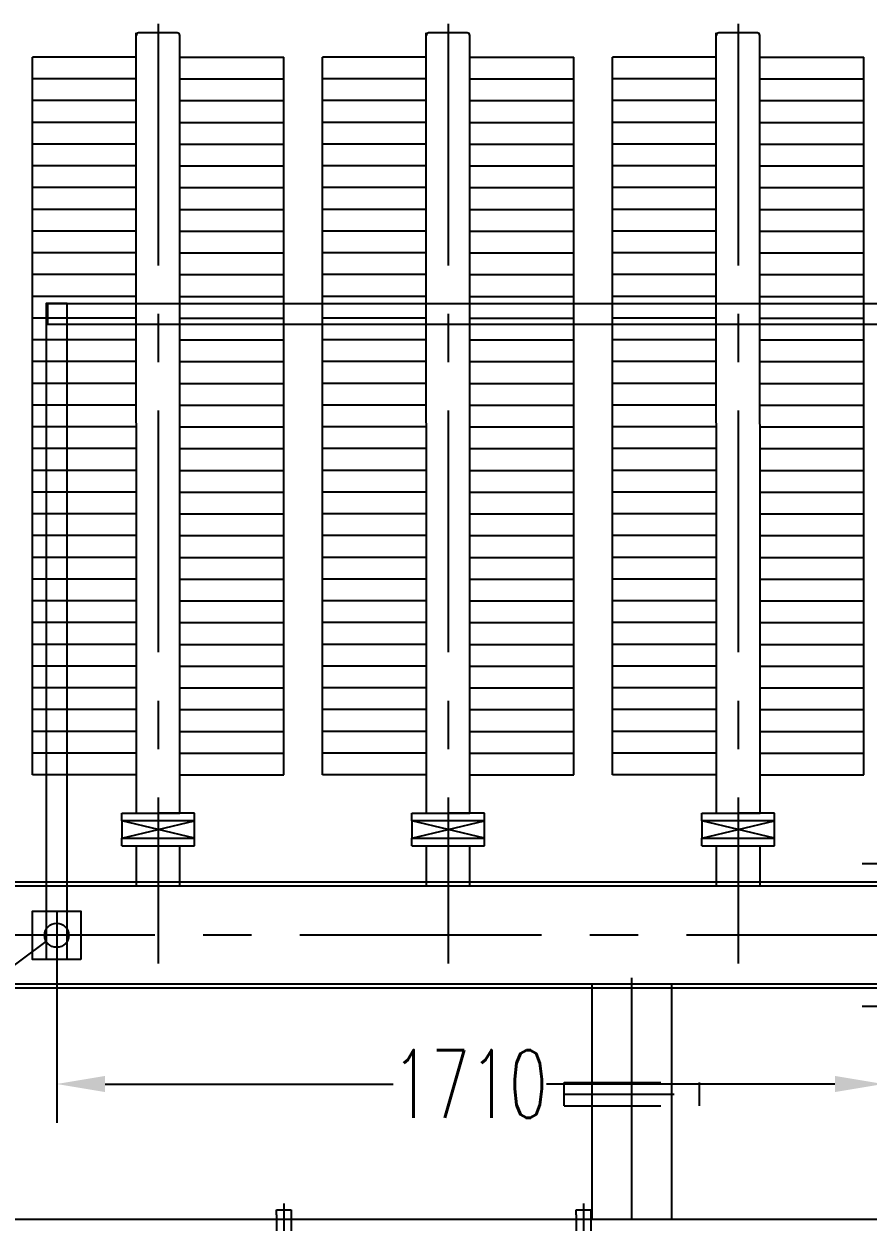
# Model space of a CAD drawing. Header units: millimetres. Extents: x -1000 to 22760, y -400 to 16400.
# Drawn here: x 2776 to 4522, y 5074 to 7553 of the extents above; entities that cross this region are included whole.
import ezdxf

# ---------------------------------------------------------------- set-up
doc = ezdxf.new("R2010")
doc.units = ezdxf.units.MM
doc.header["$LTSCALE"] = 400
doc.linetypes.add('CENTER', pattern=[2, 1.25, -0.25, 0.25, -0.25])
doc.linetypes.add('DIVIDE', pattern=[1.25, 0.5, -0.25, 0, -0.25, 0, -0.25])
doc.layers.add('2中心线层', color=1, linetype='CENTER', lineweight=25)
doc.layers.add('5', color=3, linetype='Continuous')
doc.layers.add('6', color=4, linetype='DIVIDE')
doc.styles.add('TH_GBDIM', font='txt.shx', dxfattribs={"width": 0.67, "bigfont": 'hztxt.shx'})
doc.dimstyles.new('TH_GBDIM', dxfattribs={"dimscale": 40, "dimtxt": 3.5, "dimasz": 2.5, "dimexe": 2, "dimexo": 0, "dimgap": 1.5, "dimtad": 0, "dimtoh": 1, "dimdec": 1, "dimdsep": 46, "dimtxsty": 'TH_GBDIM', "dimcen": 2.5, "dimclrd": 3, "dimclre": 3, "dimclrt": 6, "dimadec": 0, "dimazin": 2, "dimtfac": 0.714286, "dimtdec": 1, "dimtmove": 0, "dimatfit": 3, "dimfxl": 0, "dimtzin": 0, "dimlwd": -1, "dimlwe": -1, "dimarcsym": 0})

# ---------------------------------------------------------------- blocks, each defined once
blk = doc.blocks.new('A$C2EB3477B')
at = {"linetype": 'Continuous'}
for p, q in [((-1185, 160), (-1215, 160)), ((-1215, 160), (-1215, 150)), ((-1185, 150), (-1185, 160))]:
    blk.add_line(p, q, dxfattribs=at)
at = {"color": 6, "linetype": 'Continuous'}
for p, q in [((-1215, 150), (-1215, 0)), ((-1185, 150), (-1185, 0))]:
    blk.add_line(p, q, dxfattribs=at)
at = {"color": 1, "linetype": 'CENTER'}
blk.add_line((-1200, 173.1), (-1200, 0), dxfattribs=at)
blk = doc.blocks.new('低压侧联管')
at = {"color": 1, "linetype": 'CENTER'}
for p, q in [((-1505, 1884.6), (-1505, -59)), ((-905, 1884.6), (-905, -59)), ((-305, 1884.6), (-305, -59))]:
    blk.add_line(p, q, dxfattribs=at)
at = {"color": 0}
for p, q in [((-1580, 200), (-1430, 236)), ((-1430, 200), (-1580, 236)), ((-1580, 200), (-1430, 236)), ((-1430, 200), (-1580, 236)), ((-980, 200), (-830, 236)), ((-830, 200), (-980, 236)), ((-980, 200), (-830, 236)), ((-830, 200), (-980, 236)), ((-980, 200), (-830, 236)), ((-830, 200), (-980, 236)), ((-380, 200), (-230, 236)), ((-230, 200), (-380, 236)), ((-380, 200), (-230, 236)), ((-230, 200), (-380, 236)), ((-380, 200), (-230, 236)), ((-230, 200), (-380, 236)), ((-1550, 100), (-1550, 184)), ((-1550, 100), (-1550, 184)), ((-1460, 100), (-1460, 184)), ((-1460, 100), (-1460, 184)), ((-950, 100), (-950, 184)), ((-950, 100), (-950, 184)), ((-950, 100), (-950, 184)), ((-860, 100), (-860, 184)), ((-860, 100), (-860, 184)), ((-860, 100), (-860, 184)), ((-350, 100), (-350, 184)), ((-350, 100), (-350, 184)), ((-350, 100), (-350, 184)), ((-260, 100), (-260, 184)), ((-260, 100), (-260, 184)), ((-260, 100), (-260, 184)), ((-3462, 109.5), (3452, 109.5)), ((-3462, -109.5), (3452, -109.5)), ((-665, -353.4), (-665, -305.4)), ((-385, -353.4), (-385, -305.4))]:
    blk.add_line(p, q, dxfattribs=at)
at = {"layer": '2中心线层'}
for p, q in [((-3612, 0), (3495.7, 0)), ((-525, -589), (-525, -11.3))]:
    blk.add_line(p, q, dxfattribs=at)
at = {"layer": '5', "color": 0}
for p, q in [((-1550, 252), (-1550.5, 1866)), ((-1465.5, 1866), (-1545.5, 1866)), ((-1460, 252), (-1460.5, 1860.5)), ((-950, 252), (-950.5, 1866)), ((-865.5, 1866), (-945.5, 1866)), ((-860, 252), (-860.5, 1860.5)), ((-350, 252), (-350.5, 1866)), ((-265.5, 1866), (-345.5, 1866)), ((-260, 252), (-260.5, 1860.5)), ((-1765, 331), (-1765, 1816)), ((-1550, 1816), (-1765, 1816)), ((-1550, 1816), (-1765, 1816)), ((-1550, 1816), (-1765, 1816)), ((-1550, 1816), (-1765, 1816)), ((-1550, 1816), (-1765, 1816)), ((-1550, 1816), (-1765, 1816)), ((-1550, 1816), (-1765, 1816)), ((-1550, 1816), (-1765, 1816)), ((-1550, 1816), (-1765, 1816)), ((-1550, 1816), (-1765, 1816)), ((-1550, 1816), (-1765, 1816)), ((-1550, 1816), (-1765, 1816)), ((-1550, 1816), (-1765, 1816)), ((-1550, 1816), (-1765, 1816)), ((-1550, 1816), (-1765, 1816)), ((-1550, 1816), (-1765, 1816)), ((-1460, 1816), (-1245, 1816)), ((-1460, 1816), (-1245, 1816)), ((-1460, 1816), (-1245, 1816)), ((-1460, 1816), (-1245, 1816)), ((-1460, 1816), (-1245, 1816)), ((-1460, 1816), (-1245, 1816)), ((-1460, 1816), (-1245, 1816)), ((-1460, 1816), (-1245, 1816)), ((-1460, 1816), (-1245, 1816)), ((-1460, 1816), (-1245, 1816)), ((-1460, 1816), (-1245, 1816)), ((-1460, 1816), (-1245, 1816)), ((-1460, 1816), (-1245, 1816)), ((-1460, 1816), (-1245, 1816)), ((-1460, 1816), (-1245, 1816)), ((-1460, 1816), (-1245, 1816)), ((-1245, 331), (-1245, 1816)), ((-1165, 331), (-1165, 1816)), ((-950, 1816), (-1165, 1816)), ((-950, 1816), (-1165, 1816)), ((-950, 1816), (-1165, 1816)), ((-950, 1816), (-1165, 1816)), ((-950, 1816), (-1165, 1816)), ((-950, 1816), (-1165, 1816)), ((-950, 1816), (-1165, 1816)), ((-950, 1816), (-1165, 1816)), ((-950, 1816), (-1165, 1816)), ((-950, 1816), (-1165, 1816)), ((-950, 1816), (-1165, 1816)), ((-950, 1816), (-1165, 1816)), ((-950, 1816), (-1165, 1816)), ((-950, 1816), (-1165, 1816)), ((-950, 1816), (-1165, 1816)), ((-950, 1816), (-1165, 1816)), ((-860, 1816), (-645, 1816)), ((-860, 1816), (-645, 1816)), ((-860, 1816), (-645, 1816)), ((-860, 1816), (-645, 1816)), ((-860, 1816), (-645, 1816)), ((-860, 1816), (-645, 1816)), ((-860, 1816), (-645, 1816)), ((-860, 1816), (-645, 1816)), ((-860, 1816), (-645, 1816)), ((-860, 1816), (-645, 1816)), ((-860, 1816), (-645, 1816)), ((-860, 1816), (-645, 1816)), ((-860, 1816), (-645, 1816)), ((-860, 1816), (-645, 1816)), ((-860, 1816), (-645, 1816)), ((-860, 1816), (-645, 1816)), ((-645, 331), (-645, 1816)), ((-565, 331), (-565, 1816)), ((-350, 1816), (-565, 1816)), ((-350, 1816), (-565, 1816)), ((-350, 1816), (-565, 1816)), ((-350, 1816), (-565, 1816)), ((-350, 1816), (-565, 1816)), ((-350, 1816), (-565, 1816)), ((-350, 1816), (-565, 1816)), ((-350, 1816), (-565, 1816)), ((-350, 1816), (-565, 1816)), ((-350, 1816), (-565, 1816)), ((-350, 1816), (-565, 1816)), ((-350, 1816), (-565, 1816)), ((-350, 1816), (-565, 1816)), ((-350, 1816), (-565, 1816)), ((-350, 1816), (-565, 1816)), ((-350, 1816), (-565, 1816)), ((-260, 1816), (-45, 1816)), ((-260, 1816), (-45, 1816)), ((-260, 1816), (-45, 1816)), ((-260, 1816), (-45, 1816)), ((-260, 1816), (-45, 1816)), ((-260, 1816), (-45, 1816)), ((-260, 1816), (-45, 1816)), ((-260, 1816), (-45, 1816)), ((-260, 1816), (-45, 1816)), ((-260, 1816), (-45, 1816)), ((-260, 1816), (-45, 1816)), ((-260, 1816), (-45, 1816)), ((-260, 1816), (-45, 1816)), ((-260, 1816), (-45, 1816)), ((-260, 1816), (-45, 1816)), ((-260, 1816), (-45, 1816)), ((-45, 331), (-45, 1816)), ((-1550, 331), (-1765, 331)), ((-1460, 331), (-1245, 331)), ((-950, 331), (-1165, 331)), ((-860, 331), (-645, 331)), ((-350, 331), (-565, 331)), ((-260, 331), (-45, 331)), ((-1580, 236), (-1580, 252)), ((-1580, 252), (-1505, 252)), ((-1580, 236), (-1580, 252)), ((-1580, 252), (-1505, 252)), ((-1505, 252), (-1460, 252)), ((-1430, 252), (-1505, 252)), ((-1505, 252), (-1460, 252)), ((-1430, 252), (-1505, 252)), ((-1430, 236), (-1430, 252)), ((-1430, 236), (-1430, 252)), ((-980, 236), (-980, 252)), ((-980, 252), (-905, 252)), ((-980, 236), (-980, 252)), ((-980, 252), (-905, 252)), ((-980, 236), (-980, 252)), ((-980, 252), (-905, 252)), ((-905, 252), (-860, 252)), ((-830, 252), (-905, 252)), ((-905, 252), (-860, 252)), ((-830, 252), (-905, 252)), ((-905, 252), (-860, 252)), ((-830, 252), (-905, 252)), ((-830, 236), (-830, 252)), ((-830, 236), (-830, 252)), ((-830, 236), (-830, 252)), ((-380, 236), (-380, 252)), ((-380, 252), (-305, 252)), ((-380, 236), (-380, 252)), ((-380, 252), (-305, 252)), ((-380, 236), (-380, 252)), ((-380, 252), (-305, 252)), ((-305, 252), (-260, 252)), ((-230, 252), (-305, 252)), ((-305, 252), (-260, 252)), ((-230, 252), (-305, 252)), ((-305, 252), (-260, 252)), ((-230, 252), (-305, 252)), ((-230, 236), (-230, 252)), ((-230, 236), (-230, 252)), ((-230, 236), (-230, 252)), ((-1430, 236), (-1580, 236)), ((-1580, 236), (-1580, 200)), ((-1430, 236), (-1580, 236)), ((-1580, 236), (-1580, 200)), ((-1430, 200), (-1430, 236)), ((-1430, 200), (-1430, 236)), ((-830, 236), (-980, 236)), ((-980, 236), (-980, 200)), ((-830, 236), (-980, 236)), ((-980, 236), (-980, 200)), ((-830, 236), (-980, 236)), ((-980, 236), (-980, 200)), ((-830, 200), (-830, 236)), ((-830, 200), (-830, 236)), ((-830, 200), (-830, 236)), ((-230, 236), (-380, 236)), ((-380, 236), (-380, 200)), ((-230, 236), (-380, 236)), ((-380, 236), (-380, 200)), ((-230, 236), (-380, 236)), ((-380, 236), (-380, 200)), ((-230, 200), (-230, 236)), ((-230, 200), (-230, 236)), ((-230, 200), (-230, 236)), ((-1580, 200), (-1430, 200)), ((-1580, 184), (-1580, 200)), ((-1580, 200), (-1430, 200)), ((-1580, 184), (-1580, 200)), ((-1430, 184), (-1430, 200)), ((-1430, 184), (-1430, 200)), ((-980, 200), (-830, 200)), ((-980, 184), (-980, 200)), ((-980, 200), (-830, 200)), ((-980, 184), (-980, 200)), ((-980, 200), (-830, 200)), ((-980, 184), (-980, 200)), ((-830, 184), (-830, 200)), ((-830, 184), (-830, 200)), ((-830, 184), (-830, 200)), ((-380, 200), (-230, 200)), ((-380, 184), (-380, 200)), ((-380, 200), (-230, 200)), ((-380, 184), (-380, 200)), ((-380, 200), (-230, 200)), ((-380, 184), (-380, 200)), ((-230, 184), (-230, 200)), ((-230, 184), (-230, 200)), ((-230, 184), (-230, 200)), ((-1580, 184), (-1430, 184)), ((-1580, 184), (-1430, 184)), ((-980, 184), (-830, 184)), ((-980, 184), (-830, 184)), ((-980, 184), (-830, 184)), ((-380, 184), (-230, 184)), ((-380, 184), (-230, 184)), ((-380, 184), (-230, 184)), ((-607.5, -589), (-607.5, -174)), ((-442.5, -589), (-442.5, -174))]:
    blk.add_line(p, q, dxfattribs=at)
at = {"layer": '5', "color": 2}
for p, q in [((-1550, 1771), (-1765, 1771)), ((-1550, 1771), (-1765, 1771)), ((-1550, 1771), (-1765, 1771)), ((-1550, 1771), (-1765, 1771)), ((-1550, 1771), (-1765, 1771)), ((-1550, 1771), (-1765, 1771)), ((-1550, 1771), (-1765, 1771)), ((-1550, 1771), (-1765, 1771)), ((-1550, 1771), (-1765, 1771)), ((-1550, 1771), (-1765, 1771)), ((-1460, 1771), (-1245, 1771)), ((-1460, 1771), (-1245, 1771)), ((-1460, 1771), (-1245, 1771)), ((-1460, 1771), (-1245, 1771)), ((-1460, 1771), (-1245, 1771)), ((-1460, 1771), (-1245, 1771)), ((-1460, 1771), (-1245, 1771)), ((-1460, 1771), (-1245, 1771)), ((-1460, 1771), (-1245, 1771)), ((-1460, 1771), (-1245, 1771)), ((-950, 1771), (-1165, 1771)), ((-950, 1771), (-1165, 1771)), ((-950, 1771), (-1165, 1771)), ((-950, 1771), (-1165, 1771)), ((-950, 1771), (-1165, 1771)), ((-950, 1771), (-1165, 1771)), ((-950, 1771), (-1165, 1771)), ((-950, 1771), (-1165, 1771)), ((-950, 1771), (-1165, 1771)), ((-950, 1771), (-1165, 1771)), ((-860, 1771), (-645, 1771)), ((-860, 1771), (-645, 1771)), ((-860, 1771), (-645, 1771)), ((-860, 1771), (-645, 1771)), ((-860, 1771), (-645, 1771)), ((-860, 1771), (-645, 1771)), ((-860, 1771), (-645, 1771)), ((-860, 1771), (-645, 1771)), ((-860, 1771), (-645, 1771)), ((-860, 1771), (-645, 1771)), ((-350, 1771), (-565, 1771)), ((-350, 1771), (-565, 1771)), ((-350, 1771), (-565, 1771)), ((-350, 1771), (-565, 1771)), ((-350, 1771), (-565, 1771)), ((-350, 1771), (-565, 1771)), ((-350, 1771), (-565, 1771)), ((-350, 1771), (-565, 1771)), ((-350, 1771), (-565, 1771)), ((-350, 1771), (-565, 1771)), ((-260, 1771), (-45, 1771)), ((-260, 1771), (-45, 1771)), ((-260, 1771), (-45, 1771)), ((-260, 1771), (-45, 1771)), ((-260, 1771), (-45, 1771)), ((-260, 1771), (-45, 1771)), ((-260, 1771), (-45, 1771)), ((-260, 1771), (-45, 1771)), ((-260, 1771), (-45, 1771)), ((-260, 1771), (-45, 1771)), ((-1550, 1726), (-1765, 1726)), ((-1550, 1726), (-1765, 1726)), ((-1550, 1726), (-1765, 1726)), ((-1550, 1726), (-1765, 1726)), ((-1550, 1726), (-1765, 1726)), ((-1550, 1726), (-1765, 1726)), ((-1550, 1726), (-1765, 1726)), ((-1550, 1726), (-1765, 1726)), ((-1550, 1726), (-1765, 1726)), ((-1550, 1726), (-1765, 1726)), ((-1550, 1726), (-1765, 1726)), ((-1550, 1726), (-1765, 1726)), ((-1550, 1726), (-1765, 1726)), ((-1550, 1726), (-1765, 1726)), ((-1550, 1726), (-1765, 1726)), ((-1550, 1726), (-1765, 1726)), ((-1460, 1726), (-1245, 1726)), ((-1460, 1726), (-1245, 1726)), ((-1460, 1726), (-1245, 1726)), ((-1460, 1726), (-1245, 1726)), ((-1460, 1726), (-1245, 1726)), ((-1460, 1726), (-1245, 1726)), ((-1460, 1726), (-1245, 1726)), ((-1460, 1726), (-1245, 1726)), ((-1460, 1726), (-1245, 1726)), ((-1460, 1726), (-1245, 1726)), ((-1460, 1726), (-1245, 1726)), ((-1460, 1726), (-1245, 1726)), ((-1460, 1726), (-1245, 1726)), ((-1460, 1726), (-1245, 1726)), ((-1460, 1726), (-1245, 1726)), ((-1460, 1726), (-1245, 1726)), ((-950, 1726), (-1165, 1726)), ((-950, 1726), (-1165, 1726)), ((-950, 1726), (-1165, 1726)), ((-950, 1726), (-1165, 1726)), ((-950, 1726), (-1165, 1726)), ((-950, 1726), (-1165, 1726)), ((-950, 1726), (-1165, 1726)), ((-950, 1726), (-1165, 1726)), ((-950, 1726), (-1165, 1726)), ((-950, 1726), (-1165, 1726)), ((-950, 1726), (-1165, 1726)), ((-950, 1726), (-1165, 1726)), ((-950, 1726), (-1165, 1726)), ((-950, 1726), (-1165, 1726)), ((-950, 1726), (-1165, 1726)), ((-950, 1726), (-1165, 1726)), ((-860, 1726), (-645, 1726)), ((-860, 1726), (-645, 1726)), ((-860, 1726), (-645, 1726)), ((-860, 1726), (-645, 1726)), ((-860, 1726), (-645, 1726)), ((-860, 1726), (-645, 1726)), ((-860, 1726), (-645, 1726)), ((-860, 1726), (-645, 1726)), ((-860, 1726), (-645, 1726)), ((-860, 1726), (-645, 1726)), ((-860, 1726), (-645, 1726)), ((-860, 1726), (-645, 1726)), ((-860, 1726), (-645, 1726)), ((-860, 1726), (-645, 1726)), ((-860, 1726), (-645, 1726)), ((-860, 1726), (-645, 1726)), ((-350, 1726), (-565, 1726)), ((-350, 1726), (-565, 1726)), ((-350, 1726), (-565, 1726)), ((-350, 1726), (-565, 1726)), ((-350, 1726), (-565, 1726)), ((-350, 1726), (-565, 1726)), ((-350, 1726), (-565, 1726)), ((-350, 1726), (-565, 1726)), ((-350, 1726), (-565, 1726)), ((-350, 1726), (-565, 1726)), ((-350, 1726), (-565, 1726)), ((-350, 1726), (-565, 1726)), ((-350, 1726), (-565, 1726)), ((-350, 1726), (-565, 1726)), ((-350, 1726), (-565, 1726)), ((-350, 1726), (-565, 1726)), ((-260, 1726), (-45, 1726)), ((-260, 1726), (-45, 1726)), ((-260, 1726), (-45, 1726)), ((-260, 1726), (-45, 1726)), ((-260, 1726), (-45, 1726)), ((-260, 1726), (-45, 1726)), ((-260, 1726), (-45, 1726)), ((-260, 1726), (-45, 1726)), ((-260, 1726), (-45, 1726)), ((-260, 1726), (-45, 1726)), ((-260, 1726), (-45, 1726)), ((-260, 1726), (-45, 1726)), ((-260, 1726), (-45, 1726)), ((-260, 1726), (-45, 1726)), ((-260, 1726), (-45, 1726)), ((-260, 1726), (-45, 1726)), ((-1550, 1681), (-1765, 1681)), ((-1550, 1681), (-1765, 1681)), ((-1550, 1681), (-1765, 1681)), ((-1550, 1681), (-1765, 1681)), ((-1550, 1681), (-1765, 1681)), ((-1550, 1681), (-1765, 1681)), ((-1550, 1681), (-1765, 1681)), ((-1550, 1681), (-1765, 1681)), ((-1550, 1681), (-1765, 1681)), ((-1550, 1681), (-1765, 1681)), ((-1460, 1681), (-1245, 1681)), ((-1460, 1681), (-1245, 1681)), ((-1460, 1681), (-1245, 1681)), ((-1460, 1681), (-1245, 1681)), ((-1460, 1681), (-1245, 1681)), ((-1460, 1681), (-1245, 1681)), ((-1460, 1681), (-1245, 1681)), ((-1460, 1681), (-1245, 1681)), ((-1460, 1681), (-1245, 1681)), ((-1460, 1681), (-1245, 1681)), ((-950, 1681), (-1165, 1681)), ((-950, 1681), (-1165, 1681)), ((-950, 1681), (-1165, 1681)), ((-950, 1681), (-1165, 1681)), ((-950, 1681), (-1165, 1681)), ((-950, 1681), (-1165, 1681)), ((-950, 1681), (-1165, 1681)), ((-950, 1681), (-1165, 1681)), ((-950, 1681), (-1165, 1681)), ((-950, 1681), (-1165, 1681)), ((-860, 1681), (-645, 1681)), ((-860, 1681), (-645, 1681)), ((-860, 1681), (-645, 1681)), ((-860, 1681), (-645, 1681)), ((-860, 1681), (-645, 1681)), ((-860, 1681), (-645, 1681)), ((-860, 1681), (-645, 1681)), ((-860, 1681), (-645, 1681)), ((-860, 1681), (-645, 1681)), ((-860, 1681), (-645, 1681)), ((-350, 1681), (-565, 1681)), ((-350, 1681), (-565, 1681)), ((-350, 1681), (-565, 1681)), ((-350, 1681), (-565, 1681)), ((-350, 1681), (-565, 1681)), ((-350, 1681), (-565, 1681)), ((-350, 1681), (-565, 1681)), ((-350, 1681), (-565, 1681)), ((-350, 1681), (-565, 1681)), ((-350, 1681), (-565, 1681)), ((-260, 1681), (-45, 1681)), ((-260, 1681), (-45, 1681)), ((-260, 1681), (-45, 1681)), ((-260, 1681), (-45, 1681)), ((-260, 1681), (-45, 1681)), ((-260, 1681), (-45, 1681)), ((-260, 1681), (-45, 1681)), ((-260, 1681), (-45, 1681)), ((-260, 1681), (-45, 1681)), ((-260, 1681), (-45, 1681)), ((-1550, 1636), (-1765, 1636)), ((-1550, 1636), (-1765, 1636)), ((-1550, 1636), (-1765, 1636)), ((-1550, 1636), (-1765, 1636)), ((-1550, 1636), (-1765, 1636)), ((-1550, 1636), (-1765, 1636)), ((-1550, 1636), (-1765, 1636)), ((-1550, 1636), (-1765, 1636)), ((-1550, 1636), (-1765, 1636)), ((-1550, 1636), (-1765, 1636)), ((-1550, 1636), (-1765, 1636)), ((-1550, 1636), (-1765, 1636)), ((-1550, 1636), (-1765, 1636)), ((-1550, 1636), (-1765, 1636)), ((-1460, 1636), (-1245, 1636)), ((-1460, 1636), (-1245, 1636)), ((-1460, 1636), (-1245, 1636)), ((-1460, 1636), (-1245, 1636)), ((-1460, 1636), (-1245, 1636)), ((-1460, 1636), (-1245, 1636)), ((-1460, 1636), (-1245, 1636)), ((-1460, 1636), (-1245, 1636)), ((-950, 1636), (-1165, 1636)), ((-950, 1636), (-1165, 1636)), ((-950, 1636), (-1165, 1636)), ((-950, 1636), (-1165, 1636)), ((-950, 1636), (-1165, 1636)), ((-950, 1636), (-1165, 1636)), ((-950, 1636), (-1165, 1636)), ((-950, 1636), (-1165, 1636)), ((-950, 1636), (-1165, 1636)), ((-950, 1636), (-1165, 1636)), ((-950, 1636), (-1165, 1636)), ((-950, 1636), (-1165, 1636)), ((-950, 1636), (-1165, 1636)), ((-950, 1636), (-1165, 1636)), ((-860, 1636), (-645, 1636)), ((-860, 1636), (-645, 1636)), ((-860, 1636), (-645, 1636)), ((-860, 1636), (-645, 1636)), ((-860, 1636), (-645, 1636)), ((-860, 1636), (-645, 1636)), ((-860, 1636), (-645, 1636)), ((-860, 1636), (-645, 1636)), ((-350, 1636), (-565, 1636)), ((-350, 1636), (-565, 1636)), ((-350, 1636), (-565, 1636)), ((-350, 1636), (-565, 1636)), ((-350, 1636), (-565, 1636)), ((-350, 1636), (-565, 1636)), ((-350, 1636), (-565, 1636)), ((-350, 1636), (-565, 1636)), ((-350, 1636), (-565, 1636)), ((-350, 1636), (-565, 1636)), ((-350, 1636), (-565, 1636)), ((-350, 1636), (-565, 1636)), ((-350, 1636), (-565, 1636)), ((-350, 1636), (-565, 1636)), ((-260, 1636), (-45, 1636)), ((-260, 1636), (-45, 1636)), ((-260, 1636), (-45, 1636)), ((-260, 1636), (-45, 1636)), ((-260, 1636), (-45, 1636)), ((-260, 1636), (-45, 1636)), ((-260, 1636), (-45, 1636)), ((-260, 1636), (-45, 1636)), ((-1550, 1591), (-1765, 1591)), ((-1550, 1591), (-1765, 1591)), ((-1550, 1591), (-1765, 1591)), ((-1550, 1591), (-1765, 1591)), ((-1550, 1591), (-1765, 1591)), ((-1550, 1591), (-1765, 1591)), ((-1550, 1591), (-1765, 1591)), ((-1550, 1591), (-1765, 1591)), ((-1550, 1591), (-1765, 1591)), ((-1550, 1591), (-1765, 1591)), ((-1460, 1591), (-1245, 1591)), ((-1460, 1591), (-1245, 1591)), ((-1460, 1591), (-1245, 1591)), ((-1460, 1591), (-1245, 1591)), ((-1460, 1591), (-1245, 1591)), ((-950, 1591), (-1165, 1591)), ((-950, 1591), (-1165, 1591)), ((-950, 1591), (-1165, 1591)), ((-950, 1591), (-1165, 1591)), ((-950, 1591), (-1165, 1591)), ((-950, 1591), (-1165, 1591)), ((-950, 1591), (-1165, 1591)), ((-950, 1591), (-1165, 1591)), ((-950, 1591), (-1165, 1591)), ((-950, 1591), (-1165, 1591)), ((-860, 1591), (-645, 1591)), ((-860, 1591), (-645, 1591)), ((-860, 1591), (-645, 1591)), ((-860, 1591), (-645, 1591)), ((-860, 1591), (-645, 1591)), ((-350, 1591), (-565, 1591)), ((-350, 1591), (-565, 1591)), ((-350, 1591), (-565, 1591)), ((-350, 1591), (-565, 1591)), ((-350, 1591), (-565, 1591)), ((-350, 1591), (-565, 1591)), ((-350, 1591), (-565, 1591)), ((-350, 1591), (-565, 1591)), ((-350, 1591), (-565, 1591)), ((-350, 1591), (-565, 1591)), ((-260, 1591), (-45, 1591)), ((-260, 1591), (-45, 1591)), ((-260, 1591), (-45, 1591)), ((-260, 1591), (-45, 1591)), ((-260, 1591), (-45, 1591)), ((-1550, 1546), (-1765, 1546)), ((-1550, 1546), (-1765, 1546)), ((-1550, 1546), (-1765, 1546)), ((-1550, 1546), (-1765, 1546)), ((-1550, 1546), (-1765, 1546)), ((-1550, 1546), (-1765, 1546)), ((-1550, 1546), (-1765, 1546)), ((-1550, 1546), (-1765, 1546)), ((-1550, 1546), (-1765, 1546)), ((-1550, 1546), (-1765, 1546)), ((-1550, 1546), (-1765, 1546)), ((-1550, 1546), (-1765, 1546)), ((-1550, 1546), (-1765, 1546)), ((-1550, 1546), (-1765, 1546)), ((-1460, 1546), (-1245, 1546)), ((-1460, 1546), (-1245, 1546)), ((-1460, 1546), (-1245, 1546)), ((-1460, 1546), (-1245, 1546)), ((-1460, 1546), (-1245, 1546)), ((-1460, 1546), (-1245, 1546)), ((-1460, 1546), (-1245, 1546)), ((-1460, 1546), (-1245, 1546)), ((-950, 1546), (-1165, 1546)), ((-950, 1546), (-1165, 1546)), ((-950, 1546), (-1165, 1546)), ((-950, 1546), (-1165, 1546)), ((-950, 1546), (-1165, 1546)), ((-950, 1546), (-1165, 1546)), ((-950, 1546), (-1165, 1546)), ((-950, 1546), (-1165, 1546)), ((-950, 1546), (-1165, 1546)), ((-950, 1546), (-1165, 1546)), ((-950, 1546), (-1165, 1546)), ((-950, 1546), (-1165, 1546)), ((-950, 1546), (-1165, 1546)), ((-950, 1546), (-1165, 1546)), ((-860, 1546), (-645, 1546)), ((-860, 1546), (-645, 1546)), ((-860, 1546), (-645, 1546)), ((-860, 1546), (-645, 1546)), ((-860, 1546), (-645, 1546)), ((-860, 1546), (-645, 1546)), ((-860, 1546), (-645, 1546)), ((-860, 1546), (-645, 1546)), ((-350, 1546), (-565, 1546)), ((-350, 1546), (-565, 1546)), ((-350, 1546), (-565, 1546)), ((-350, 1546), (-565, 1546)), ((-350, 1546), (-565, 1546)), ((-350, 1546), (-565, 1546)), ((-350, 1546), (-565, 1546)), ((-350, 1546), (-565, 1546)), ((-350, 1546), (-565, 1546)), ((-350, 1546), (-565, 1546)), ((-350, 1546), (-565, 1546)), ((-350, 1546), (-565, 1546)), ((-350, 1546), (-565, 1546)), ((-350, 1546), (-565, 1546)), ((-260, 1546), (-45, 1546)), ((-260, 1546), (-45, 1546)), ((-260, 1546), (-45, 1546)), ((-260, 1546), (-45, 1546)), ((-260, 1546), (-45, 1546)), ((-260, 1546), (-45, 1546)), ((-260, 1546), (-45, 1546)), ((-260, 1546), (-45, 1546)), ((-1550, 1501), (-1765, 1501)), ((-1550, 1501), (-1765, 1501)), ((-1550, 1501), (-1765, 1501)), ((-1550, 1501), (-1765, 1501)), ((-1550, 1501), (-1765, 1501)), ((-1550, 1501), (-1765, 1501)), ((-1550, 1501), (-1765, 1501)), ((-1550, 1501), (-1765, 1501)), ((-1550, 1501), (-1765, 1501)), ((-1550, 1501), (-1765, 1501)), ((-1460, 1501), (-1245, 1501)), ((-1460, 1501), (-1245, 1501)), ((-1460, 1501), (-1245, 1501)), ((-1460, 1501), (-1245, 1501)), ((-1460, 1501), (-1245, 1501)), ((-950, 1501), (-1165, 1501)), ((-950, 1501), (-1165, 1501)), ((-950, 1501), (-1165, 1501)), ((-950, 1501), (-1165, 1501)), ((-950, 1501), (-1165, 1501)), ((-950, 1501), (-1165, 1501)), ((-950, 1501), (-1165, 1501)), ((-950, 1501), (-1165, 1501)), ((-950, 1501), (-1165, 1501)), ((-950, 1501), (-1165, 1501)), ((-860, 1501), (-645, 1501)), ((-860, 1501), (-645, 1501)), ((-860, 1501), (-645, 1501)), ((-860, 1501), (-645, 1501)), ((-860, 1501), (-645, 1501)), ((-350, 1501), (-565, 1501)), ((-350, 1501), (-565, 1501)), ((-350, 1501), (-565, 1501)), ((-350, 1501), (-565, 1501)), ((-350, 1501), (-565, 1501)), ((-350, 1501), (-565, 1501)), ((-350, 1501), (-565, 1501)), ((-350, 1501), (-565, 1501)), ((-350, 1501), (-565, 1501)), ((-350, 1501), (-565, 1501)), ((-260, 1501), (-45, 1501)), ((-260, 1501), (-45, 1501)), ((-260, 1501), (-45, 1501)), ((-260, 1501), (-45, 1501)), ((-260, 1501), (-45, 1501)), ((-1550, 1456), (-1765, 1456)), ((-1550, 1456), (-1765, 1456)), ((-1550, 1456), (-1765, 1456)), ((-1550, 1456), (-1765, 1456)), ((-1550, 1456), (-1765, 1456)), ((-1550, 1456), (-1765, 1456)), ((-1550, 1456), (-1765, 1456)), ((-1460, 1456), (-1245, 1456)), ((-1460, 1456), (-1245, 1456)), ((-1460, 1456), (-1245, 1456)), ((-1460, 1456), (-1245, 1456)), ((-1460, 1456), (-1245, 1456)), ((-1460, 1456), (-1245, 1456)), ((-1460, 1456), (-1245, 1456)), ((-950, 1456), (-1165, 1456)), ((-950, 1456), (-1165, 1456)), ((-950, 1456), (-1165, 1456)), ((-950, 1456), (-1165, 1456)), ((-950, 1456), (-1165, 1456)), ((-950, 1456), (-1165, 1456)), ((-950, 1456), (-1165, 1456)), ((-860, 1456), (-645, 1456)), ((-860, 1456), (-645, 1456)), ((-860, 1456), (-645, 1456)), ((-860, 1456), (-645, 1456)), ((-860, 1456), (-645, 1456)), ((-860, 1456), (-645, 1456)), ((-860, 1456), (-645, 1456)), ((-350, 1456), (-565, 1456)), ((-350, 1456), (-565, 1456)), ((-350, 1456), (-565, 1456)), ((-350, 1456), (-565, 1456)), ((-350, 1456), (-565, 1456)), ((-350, 1456), (-565, 1456)), ((-350, 1456), (-565, 1456)), ((-260, 1456), (-45, 1456)), ((-260, 1456), (-45, 1456)), ((-260, 1456), (-45, 1456)), ((-260, 1456), (-45, 1456)), ((-260, 1456), (-45, 1456)), ((-260, 1456), (-45, 1456)), ((-260, 1456), (-45, 1456)), ((-1550, 1411), (-1765, 1411)), ((-1550, 1411), (-1765, 1411)), ((-1550, 1411), (-1765, 1411)), ((-1550, 1411), (-1765, 1411)), ((-1550, 1411), (-1765, 1411)), ((-1460, 1411), (-1245, 1411)), ((-1460, 1411), (-1245, 1411)), ((-1460, 1411), (-1245, 1411)), ((-1460, 1411), (-1245, 1411)), ((-950, 1411), (-1165, 1411)), ((-950, 1411), (-1165, 1411)), ((-950, 1411), (-1165, 1411)), ((-950, 1411), (-1165, 1411)), ((-950, 1411), (-1165, 1411)), ((-860, 1411), (-645, 1411)), ((-860, 1411), (-645, 1411)), ((-860, 1411), (-645, 1411)), ((-860, 1411), (-645, 1411)), ((-350, 1411), (-565, 1411)), ((-350, 1411), (-565, 1411)), ((-350, 1411), (-565, 1411)), ((-350, 1411), (-565, 1411)), ((-350, 1411), (-565, 1411)), ((-260, 1411), (-45, 1411)), ((-260, 1411), (-45, 1411)), ((-260, 1411), (-45, 1411)), ((-260, 1411), (-45, 1411)), ((-1550, 1366), (-1765, 1366)), ((-1550, 1366), (-1765, 1366)), ((-1550, 1366), (-1765, 1366)), ((-1550, 1366), (-1765, 1366)), ((-1550, 1366), (-1765, 1366)), ((-1550, 1366), (-1765, 1366)), ((-1550, 1366), (-1765, 1366)), ((-1460, 1366), (-1245, 1366)), ((-1460, 1366), (-1245, 1366)), ((-1460, 1366), (-1245, 1366)), ((-1460, 1366), (-1245, 1366)), ((-1460, 1366), (-1245, 1366)), ((-1460, 1366), (-1245, 1366)), ((-1460, 1366), (-1245, 1366)), ((-950, 1366), (-1165, 1366)), ((-950, 1366), (-1165, 1366)), ((-950, 1366), (-1165, 1366)), ((-950, 1366), (-1165, 1366)), ((-950, 1366), (-1165, 1366)), ((-950, 1366), (-1165, 1366)), ((-950, 1366), (-1165, 1366)), ((-860, 1366), (-645, 1366)), ((-860, 1366), (-645, 1366)), ((-860, 1366), (-645, 1366)), ((-860, 1366), (-645, 1366)), ((-860, 1366), (-645, 1366)), ((-860, 1366), (-645, 1366)), ((-860, 1366), (-645, 1366)), ((-350, 1366), (-565, 1366)), ((-350, 1366), (-565, 1366)), ((-350, 1366), (-565, 1366)), ((-350, 1366), (-565, 1366)), ((-350, 1366), (-565, 1366)), ((-350, 1366), (-565, 1366)), ((-350, 1366), (-565, 1366)), ((-260, 1366), (-45, 1366)), ((-260, 1366), (-45, 1366)), ((-260, 1366), (-45, 1366)), ((-260, 1366), (-45, 1366)), ((-260, 1366), (-45, 1366)), ((-260, 1366), (-45, 1366)), ((-260, 1366), (-45, 1366)), ((-1550, 1321), (-1765, 1321)), ((-1550, 1321), (-1765, 1321)), ((-1550, 1321), (-1765, 1321)), ((-1550, 1321), (-1765, 1321)), ((-1550, 1321), (-1765, 1321)), ((-1460, 1321), (-1245, 1321)), ((-1460, 1321), (-1245, 1321)), ((-1460, 1321), (-1245, 1321)), ((-1460, 1321), (-1245, 1321)), ((-950, 1321), (-1165, 1321)), ((-950, 1321), (-1165, 1321)), ((-950, 1321), (-1165, 1321)), ((-950, 1321), (-1165, 1321)), ((-950, 1321), (-1165, 1321)), ((-860, 1321), (-645, 1321)), ((-860, 1321), (-645, 1321)), ((-860, 1321), (-645, 1321)), ((-860, 1321), (-645, 1321)), ((-350, 1321), (-565, 1321)), ((-350, 1321), (-565, 1321)), ((-350, 1321), (-565, 1321)), ((-350, 1321), (-565, 1321)), ((-350, 1321), (-565, 1321)), ((-260, 1321), (-45, 1321)), ((-260, 1321), (-45, 1321)), ((-260, 1321), (-45, 1321)), ((-260, 1321), (-45, 1321)), ((-1550, 1276), (-1765, 1276)), ((-1550, 1276), (-1765, 1276)), ((-1550, 1276), (-1765, 1276)), ((-1550, 1276), (-1765, 1276)), ((-1550, 1276), (-1765, 1276)), ((-1550, 1276), (-1765, 1276)), ((-1550, 1276), (-1765, 1276)), ((-1460, 1276), (-1245, 1276)), ((-1460, 1276), (-1245, 1276)), ((-1460, 1276), (-1245, 1276)), ((-1460, 1276), (-1245, 1276)), ((-1460, 1276), (-1245, 1276)), ((-1460, 1276), (-1245, 1276)), ((-1460, 1276), (-1245, 1276)), ((-950, 1276), (-1165, 1276)), ((-950, 1276), (-1165, 1276)), ((-950, 1276), (-1165, 1276)), ((-950, 1276), (-1165, 1276)), ((-950, 1276), (-1165, 1276)), ((-950, 1276), (-1165, 1276)), ((-950, 1276), (-1165, 1276)), ((-860, 1276), (-645, 1276)), ((-860, 1276), (-645, 1276)), ((-860, 1276), (-645, 1276)), ((-860, 1276), (-645, 1276)), ((-860, 1276), (-645, 1276)), ((-860, 1276), (-645, 1276)), ((-860, 1276), (-645, 1276)), ((-350, 1276), (-565, 1276)), ((-350, 1276), (-565, 1276)), ((-350, 1276), (-565, 1276)), ((-350, 1276), (-565, 1276)), ((-350, 1276), (-565, 1276)), ((-350, 1276), (-565, 1276)), ((-350, 1276), (-565, 1276)), ((-260, 1276), (-45, 1276)), ((-260, 1276), (-45, 1276)), ((-260, 1276), (-45, 1276)), ((-260, 1276), (-45, 1276)), ((-260, 1276), (-45, 1276)), ((-260, 1276), (-45, 1276)), ((-260, 1276), (-45, 1276)), ((-1550, 1231), (-1765, 1231)), ((-1550, 1231), (-1765, 1231)), ((-1550, 1231), (-1765, 1231)), ((-1550, 1231), (-1765, 1231)), ((-1550, 1231), (-1765, 1231)), ((-1460, 1231), (-1245, 1231)), ((-1460, 1231), (-1245, 1231)), ((-1460, 1231), (-1245, 1231)), ((-1460, 1231), (-1245, 1231)), ((-950, 1231), (-1165, 1231)), ((-950, 1231), (-1165, 1231)), ((-950, 1231), (-1165, 1231)), ((-950, 1231), (-1165, 1231)), ((-950, 1231), (-1165, 1231)), ((-860, 1231), (-645, 1231)), ((-860, 1231), (-645, 1231)), ((-860, 1231), (-645, 1231)), ((-860, 1231), (-645, 1231)), ((-350, 1231), (-565, 1231)), ((-350, 1231), (-565, 1231)), ((-350, 1231), (-565, 1231)), ((-350, 1231), (-565, 1231)), ((-350, 1231), (-565, 1231)), ((-260, 1231), (-45, 1231)), ((-260, 1231), (-45, 1231)), ((-260, 1231), (-45, 1231)), ((-260, 1231), (-45, 1231)), ((-1550, 1186), (-1765, 1186)), ((-1550, 1186), (-1765, 1186)), ((-1550, 1186), (-1765, 1186)), ((-1460, 1186), (-1245, 1186)), ((-1460, 1186), (-1245, 1186)), ((-950, 1186), (-1165, 1186)), ((-950, 1186), (-1165, 1186)), ((-950, 1186), (-1165, 1186)), ((-860, 1186), (-645, 1186)), ((-860, 1186), (-645, 1186)), ((-350, 1186), (-565, 1186)), ((-350, 1186), (-565, 1186)), ((-350, 1186), (-565, 1186)), ((-260, 1186), (-45, 1186)), ((-260, 1186), (-45, 1186)), ((-1550, 1141), (-1765, 1141)), ((-1550, 1141), (-1765, 1141)), ((-1460, 1141), (-1245, 1141)), ((-1460, 1141), (-1245, 1141)), ((-950, 1141), (-1165, 1141)), ((-950, 1141), (-1165, 1141)), ((-860, 1141), (-645, 1141)), ((-860, 1141), (-645, 1141)), ((-350, 1141), (-565, 1141)), ((-350, 1141), (-565, 1141)), ((-260, 1141), (-45, 1141)), ((-260, 1141), (-45, 1141)), ((-1550, 1096), (-1765, 1096)), ((-1550, 1096), (-1757.5, 1096)), ((-1460, 1096), (-1245, 1096)), ((-1460, 1096), (-1252.5, 1096)), ((-950, 1096), (-1165, 1096)), ((-950, 1096), (-1157.5, 1096)), ((-860, 1096), (-645, 1096)), ((-860, 1096), (-652.5, 1096)), ((-350, 1096), (-565, 1096)), ((-350, 1096), (-557.5, 1096)), ((-260, 1096), (-45, 1096)), ((-260, 1096), (-52.5, 1096)), ((-1550, 1051), (-1765, 1051)), ((-1550, 1051), (-1757.5, 1051)), ((-1460, 1051), (-1245, 1051)), ((-1460, 1051), (-1252.5, 1051)), ((-950, 1051), (-1165, 1051)), ((-950, 1051), (-1157.5, 1051)), ((-860, 1051), (-645, 1051)), ((-860, 1051), (-652.5, 1051)), ((-350, 1051), (-565, 1051)), ((-350, 1051), (-557.5, 1051)), ((-260, 1051), (-45, 1051)), ((-260, 1051), (-52.5, 1051)), ((-1550, 1006), (-1765, 1006)), ((-1460, 1006), (-1245, 1006)), ((-950, 1006), (-1165, 1006)), ((-860, 1006), (-645, 1006)), ((-350, 1006), (-565, 1006)), ((-260, 1006), (-45, 1006)), ((-1550, 961), (-1765, 961)), ((-1460, 961), (-1245, 961)), ((-950, 961), (-1165, 961)), ((-860, 961), (-645, 961)), ((-350, 961), (-565, 961)), ((-260, 961), (-45, 961)), ((-1550, 916), (-1765, 916)), ((-1460, 916), (-1245, 916)), ((-950, 916), (-1165, 916)), ((-860, 916), (-645, 916)), ((-350, 916), (-565, 916)), ((-260, 916), (-45, 916)), ((-1550, 871), (-1765, 871)), ((-1460, 871), (-1245, 871)), ((-950, 871), (-1165, 871)), ((-860, 871), (-645, 871)), ((-350, 871), (-565, 871)), ((-260, 871), (-45, 871)), ((-1550, 826), (-1765, 826)), ((-1460, 826), (-1245, 826)), ((-950, 826), (-1165, 826)), ((-860, 826), (-645, 826)), ((-350, 826), (-565, 826)), ((-260, 826), (-45, 826)), ((-1550, 781), (-1765, 781)), ((-1460, 781), (-1245, 781)), ((-950, 781), (-1165, 781)), ((-860, 781), (-645, 781)), ((-350, 781), (-565, 781)), ((-260, 781), (-45, 781)), ((-1550, 736), (-1765, 736)), ((-1460, 736), (-1245, 736)), ((-950, 736), (-1165, 736)), ((-860, 736), (-645, 736)), ((-350, 736), (-565, 736)), ((-260, 736), (-45, 736)), ((-1550, 691), (-1765, 691)), ((-1460, 691), (-1245, 691)), ((-950, 691), (-1165, 691)), ((-860, 691), (-645, 691)), ((-350, 691), (-565, 691)), ((-260, 691), (-45, 691)), ((-1550, 646), (-1765, 646)), ((-1460, 646), (-1245, 646)), ((-950, 646), (-1165, 646)), ((-860, 646), (-645, 646)), ((-350, 646), (-565, 646)), ((-260, 646), (-45, 646)), ((-1550, 601), (-1765, 601)), ((-1460, 601), (-1245, 601)), ((-950, 601), (-1165, 601)), ((-860, 601), (-645, 601)), ((-350, 601), (-565, 601)), ((-260, 601), (-45, 601)), ((-1550, 556), (-1765, 556)), ((-1460, 556), (-1245, 556)), ((-950, 556), (-1165, 556)), ((-860, 556), (-645, 556)), ((-350, 556), (-565, 556)), ((-260, 556), (-45, 556)), ((-1550, 511), (-1765, 511)), ((-1460, 511), (-1245, 511)), ((-950, 511), (-1165, 511)), ((-860, 511), (-645, 511)), ((-350, 511), (-565, 511)), ((-260, 511), (-45, 511)), ((-1550, 466), (-1765, 466)), ((-1460, 466), (-1245, 466)), ((-950, 466), (-1165, 466)), ((-860, 466), (-645, 466)), ((-350, 466), (-565, 466)), ((-260, 466), (-45, 466)), ((-1550, 421), (-1765, 421)), ((-1460, 421), (-1245, 421)), ((-950, 421), (-1165, 421)), ((-860, 421), (-645, 421)), ((-350, 421), (-565, 421)), ((-260, 421), (-45, 421)), ((-1550, 376), (-1765, 376)), ((-1460, 376), (-1245, 376)), ((-950, 376), (-1165, 376)), ((-860, 376), (-645, 376)), ((-350, 376), (-565, 376)), ((-260, 376), (-45, 376))]:
    blk.add_line(p, q, dxfattribs=at)
at = {"layer": '5', "color": 0}
for centre, start, end in [((-1545.5, 1861), 90, 180), ((-1465.5, 1861), 0, 90), ((-945.5, 1861), 90, 180), ((-865.5, 1861), 0, 90), ((-345.5, 1861), 90, 180), ((-265.5, 1861), 0, 90)]:
    blk.add_arc(centre, 5, start, end, dxfattribs=at)
at = {"layer": '6', "color": 1}
for p, q in [((-48.5, 147.5), (42.3, 147.5)), ((-48.5, -147.5), (42.3, -147.5))]:
    blk.add_line(p, q, dxfattribs=at)
at = {"layer": '6', "color": 6, "linetype": 'ByBlock'}
for p, q in [((-3462, 101.5), (-531.3, 101.5)), ((-582, 101.5), (3452, 101.5)), ((-3462, -101.5), (-343.7, -101.5)), ((-432, -101.5), (3452, -101.5))]:
    blk.add_line(p, q, dxfattribs=at)
at = {"layer": '6', "color": 0}
for p, q in [((-607.5, -176), (-607.5, -100)), ((-442.5, -176), (-442.5, -100)), ((-665, -305.4), (-385, -305.4)), ((-665, -329.4), (-385, -329.4)), ((-637.4, -329.4), (-417.4, -329.4)), ((-665, -353.4), (-385, -353.4))]:
    blk.add_line(p, q, dxfattribs=at)
blk = doc.blocks.new('*D184')
at = {"color": 3}
for p, q in [((2843.8, 5717.3), (2843.8, 5279.6)), ((4553.8, 5509), (4553.8, 5279.6)), ((2943.8, 5359.6), (3540.2, 5359.6)), ((4453.8, 5359.6), (3857.3, 5359.6))]:
    blk.add_line(p, q, dxfattribs=at)
for points in [[(2943.8, 5376.3), (2943.8, 5342.9), (2843.8, 5359.6)], [(4453.8, 5376.3), (4453.8, 5342.9), (4553.8, 5359.6)]]:
    blk.add_solid(points, dxfattribs=at)
at = {"layer": 'Defpoints', "color": 0}
for p in [(2843.8, 5717.3), (4553.8, 5509), (4553.8, 5359.6)]:
    blk.add_point(p, dxfattribs=at)
at = {"color": 6, "insert": (3698.8, 5359.6), "char_height": 140, "attachment_point": 5, "style": 'TH_GBDIM'}
blk.add_mtext('1710', dxfattribs=at)

msp = doc.modelspace()

# ---------------------------------------------------------------- linework, layer by layer
at = {"color": 3}
msp.add_line((2300.572, 5266.23), (2822.26, 5654.591), dxfattribs=at)
msp.add_line((7353.76, 5079.033), (1753.76, 5079.033))
msp.add_lwpolyline([(2865.26, 5617.348), (2865.26, 6974.032), (2822.26, 6974.032), (2822.26, 5617.348)])
for points in [[(2825.261, 6974.032), (5425.261, 6974.032), (5425.261, 6931.032), (2825.261, 6931.032)], [(2893.76, 5617.348), (2793.76, 5617.348), (2793.76, 5717.348), (2893.76, 5717.348)]]:
    msp.add_lwpolyline(points, close=True)
at = {"color": 5}
msp.add_circle((2843.76, 5667.348), 25, dxfattribs=at)

# ---------------------------------------------------------------- block references
msp.add_blockref('低压侧联管', (4558.771, 5668.033))
at = {"xscale": -1}
for p in [(2113.749, 4939.033), (2733.76, 4939.033)]:
    msp.add_blockref('A$C2EB3477B', p, dxfattribs=at)

# ---------------------------------------------------------------- dimensions: what is measured, and where the dimension line sits
dim = msp.add_linear_dim(base=(4553.76, 5359.598), p1=(2843.76, 5717.348), p2=(4553.76, 5509.034), dimstyle='TH_GBDIM')
dim.commit()
dim.dimension.update_dxf_attribs({"geometry": '*D184', "text_midpoint": (3698.76, 5359.598)})

doc.saveas('drawing.dxf')
